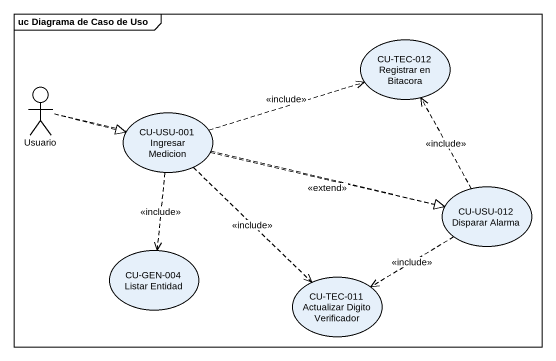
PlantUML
@startuml
mainframe uc Diagrama de Caso de Uso
usecase "CU-TEC-012 Registrar en Bitacora" as CU_TEC_012_Registrar_en
actor Usuario
usecase "CU-USU-001 Ingresar Medicion" as CU_USU_001_Ingresar_Medicion
usecase "CU-USU-012 Disparar Alarma" as CU_USU_012_Disparar_Alarma
usecase "CU-GEN-004 Listar Entidad" as CU_GEN_004_Listar_Entidad
usecase "CU-TEC-011 Actualizar Digito Verificador" as CU_TEC_011_Actualizar
Usuario .right.|> CU_USU_001_Ingresar_Medicion
Usuario .right.|> CU_USU_012_Disparar_Alarma
CU_USU_001_Ingresar_Medicion .right.> CU_TEC_012_Registrar_en : <<include>>
CU_USU_001_Ingresar_Medicion .right.> CU_USU_012_Disparar_Alarma : <<extend>>
CU_USU_001_Ingresar_Medicion ..> CU_GEN_004_Listar_Entidad : <<include>>
CU_USU_001_Ingresar_Medicion ..> CU_TEC_011_Actualizar : <<include>>
CU_USU_012_Disparar_Alarma .up.> CU_TEC_012_Registrar_en : <<include>>
CU_USU_012_Disparar_Alarma ..> CU_TEC_011_Actualizar : <<include>>
@enduml
